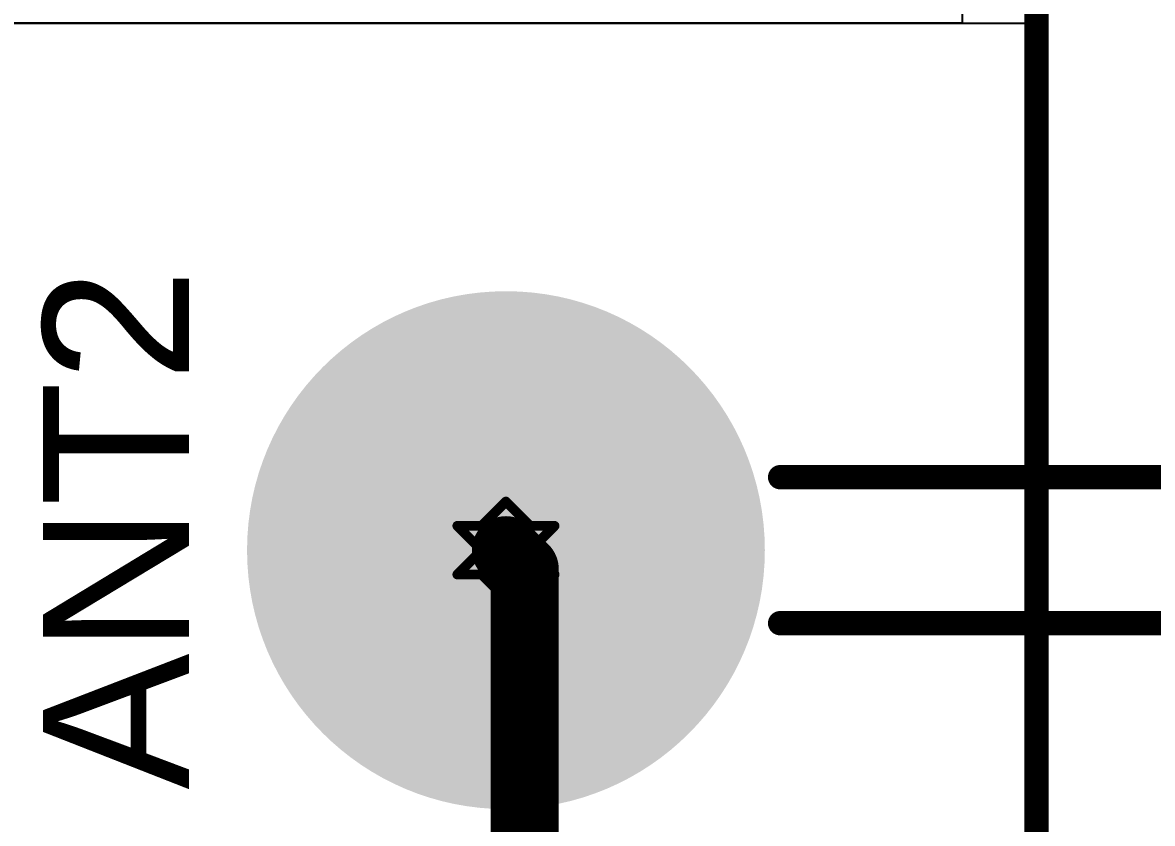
# Model space of a CAD drawing. Header units: inches. Extents: x -18 to 5357, y -8 to 5291.
# Drawn here: x 40.71 to 46.6, y 39.66 to 43.84 of the extents above; entities that cross this region are included whole.
import ezdxf

# ---------------------------------------------------------------- set-up
doc = ezdxf.new("R2010")
doc.units = ezdxf.units.IN
for name, color, linetype in [('Board Outline', 216, 'Continuous'), ('Bottom Layer', 5, 'Continuous'), ('Bottom Solder', 6, 'Continuous'), ('Drill Drawing', 1, 'Continuous'), ('Ground', 16, 'Continuous'), ('Multi-Layer', 9, 'Continuous'), ('Pad Holes', 156, 'Continuous'), ('Power', 76, 'Continuous'), ('Top Layer', 1, 'Continuous'), ('Top Overlay', 2, 'Continuous'), ('Top Solder', 216, 'Continuous')]:
    doc.layers.add(name, color=color, linetype=linetype)
doc.styles.add('Arial', font='', dxfattribs={"height": 0.2})
doc.styles.get('Arial').set_extended_font_data('Arial')

# ---------------------------------------------------------------- blocks, each defined once
blk = doc.blocks.new('VG915SNX17_5W2_142')
at = {"layer": 'Bottom Layer'}
h = blk.add_hatch(color=5, dxfattribs=at)
edge = h.paths.add_edge_path()
edge.add_arc((0, 0), 1.25, 0, 360)
at = {"layer": 'Bottom Solder'}
h = blk.add_hatch(color=6, dxfattribs=at)
edge = h.paths.add_edge_path()
edge.add_arc((0, 0), 1.3516, 0, 360)
at = {"layer": 'Ground'}
h = blk.add_hatch(color=16, dxfattribs=at)
edge = h.paths.add_edge_path()
edge.add_arc((0, 0), 1.25, 0, 360)
at = {"layer": 'Multi-Layer'}
h = blk.add_hatch(color=9, dxfattribs=at)
edge = h.paths.add_edge_path()
edge.add_arc((0, 0), 1.25, 0, 360)
at = {"layer": 'Pad Holes'}
h = blk.add_hatch(color=7, dxfattribs=at)
edge = h.paths.add_edge_path()
edge.add_arc((0, 0), 0.8, 0, 360)
at = {"layer": 'Power'}
h = blk.add_hatch(color=76, dxfattribs=at)
edge = h.paths.add_edge_path()
edge.add_arc((0, 0), 1.25, 0, 360)
at = {"layer": 'Top Layer'}
h = blk.add_hatch(color=1, dxfattribs=at)
edge = h.paths.add_edge_path()
edge.add_arc((0, 0), 1.25, 0, 360)
at = {"layer": 'Top Solder'}
h = blk.add_hatch(color=216, dxfattribs=at)
edge = h.paths.add_edge_path()
edge.add_arc((0, 0), 1.3516, 0, 360)
at = {"layer": 'Top Overlay'}
for points in [[(-0.381, -1.4312, 0.127, 0.127, 0), (-0.381, -1.997, 0.127, 0.127, 0)], [(0.381, -1.4312, 0.127, 0.127, 0), (0.381, -1.997, 0.127, 0.127, 0)], [(-0.381, -1.997, 0.127, 0.127, 0), (-0.381, -5.172, 0.127, 0.127, 0)], [(0.381, -1.997, 0.127, 0.127, 0), (0.381, -5.172, 0.127, 0.127, 0)]]:
    blk.add_lwpolyline(points, format="xyseb", dxfattribs=at)
for points in [[(-0.4128, -1.4312, 0.0635, 0.0635, 1), (-0.3493, -1.4312, 0.0635, 0.0635, 1)], [(0.3492, -1.4312, 0.0635, 0.0635, 1), (0.4127, -1.4312, 0.0635, 0.0635, 1)], [(-0.4128, -1.997, 0.0635, 0.0635, 1), (-0.3493, -1.997, 0.0635, 0.0635, 1)], [(-0.4128, -1.997, 0.0635, 0.0635, 1), (-0.3493, -1.997, 0.0635, 0.0635, 1)], [(0.3492, -1.997, 0.0635, 0.0635, 1), (0.4127, -1.997, 0.0635, 0.0635, 1)], [(0.3492, -1.997, 0.0635, 0.0635, 1), (0.4127, -1.997, 0.0635, 0.0635, 1)]]:
    blk.add_lwpolyline(points, format="xyseb", close=True, dxfattribs=at)

msp = doc.modelspace()

# ---------------------------------------------------------------- linework, layer by layer
at = {"layer": 'Board Outline'}
msp.add_lwpolyline([(46.0001, -1.4599, 0.127, 0.127, 0), (46.0001, 73.4601, 0.127, 0.127, 0)], format="xyseb", dxfattribs=at)
at = {"layer": 'Bottom Layer'}
for p, q in [((45.6117, 73.4601), (45.6117, 43.836)), ((45.6117, 43.836), (40.386, 43.836))]:
    msp.add_line(p, q, dxfattribs=at)
at = {"layer": 'Drill Drawing'}
for points in [[(43.1028, 41.2121, 0.0508, 0.0508, 0), (43.2298, 41.3391, 0.0508, 0.0508, 0)], [(43.2298, 41.3391, 0.0508, 0.0508, 0), (43.3568, 41.2121, 0.0508, 0.0508, 0)], [(42.9758, 41.2121, 0.0508, 0.0508, 0), (43.1028, 41.0851, 0.0508, 0.0508, 0)], [(42.9758, 41.2121, 0.0508, 0.0508, 0), (43.1028, 41.2121, 0.0508, 0.0508, 0)], [(43.3568, 41.2121, 0.0508, 0.0508, 0), (43.4838, 41.2121, 0.0508, 0.0508, 0)], [(43.3568, 41.0851, 0.0508, 0.0508, 0), (43.4838, 41.2121, 0.0508, 0.0508, 0)], [(42.9758, 40.9581, 0.0508, 0.0508, 0), (43.1028, 41.0851, 0.0508, 0.0508, 0)], [(43.3568, 41.0851, 0.0508, 0.0508, 0), (43.4838, 40.9581, 0.0508, 0.0508, 0)], [(42.9758, 40.9581, 0.0508, 0.0508, 0), (43.1028, 40.9581, 0.0508, 0.0508, 0)], [(43.1028, 40.9581, 0.0508, 0.0508, 0), (43.2298, 40.8311, 0.0508, 0.0508, 0)], [(43.2298, 40.8311, 0.0508, 0.0508, 0), (43.3568, 40.9581, 0.0508, 0.0508, 0)], [(43.3568, 40.9581, 0.0508, 0.0508, 0), (43.4838, 40.9581, 0.0508, 0.0508, 0)]]:
    msp.add_lwpolyline(points, format="xyseb", dxfattribs=at)
for points in [[(43.2171, 41.3391, 0.0254, 0.0254, 1), (43.2425, 41.3391, 0.0254, 0.0254, 1)], [(43.2171, 41.3391, 0.0254, 0.0254, 1), (43.2425, 41.3391, 0.0254, 0.0254, 1)], [(42.9631, 41.2121, 0.0254, 0.0254, 1), (42.9885, 41.2121, 0.0254, 0.0254, 1)], [(42.9631, 41.2121, 0.0254, 0.0254, 1), (42.9885, 41.2121, 0.0254, 0.0254, 1)], [(43.0901, 41.2121, 0.0254, 0.0254, 1), (43.1155, 41.2121, 0.0254, 0.0254, 1)], [(43.0901, 41.2121, 0.0254, 0.0254, 1), (43.1155, 41.2121, 0.0254, 0.0254, 1)], [(43.3441, 41.2121, 0.0254, 0.0254, 1), (43.3695, 41.2121, 0.0254, 0.0254, 1)], [(43.3441, 41.2121, 0.0254, 0.0254, 1), (43.3695, 41.2121, 0.0254, 0.0254, 1)], [(43.4711, 41.2121, 0.0254, 0.0254, 1), (43.4965, 41.2121, 0.0254, 0.0254, 1)], [(43.4711, 41.2121, 0.0254, 0.0254, 1), (43.4965, 41.2121, 0.0254, 0.0254, 1)], [(43.0901, 41.0851, 0.0254, 0.0254, 1), (43.1155, 41.0851, 0.0254, 0.0254, 1)], [(43.0901, 41.0851, 0.0254, 0.0254, 1), (43.1155, 41.0851, 0.0254, 0.0254, 1)], [(43.3441, 41.0851, 0.0254, 0.0254, 1), (43.3695, 41.0851, 0.0254, 0.0254, 1)], [(43.3441, 41.0851, 0.0254, 0.0254, 1), (43.3695, 41.0851, 0.0254, 0.0254, 1)], [(42.9631, 40.9581, 0.0254, 0.0254, 1), (42.9885, 40.9581, 0.0254, 0.0254, 1)], [(42.9631, 40.9581, 0.0254, 0.0254, 1), (42.9885, 40.9581, 0.0254, 0.0254, 1)], [(43.0901, 40.9581, 0.0254, 0.0254, 1), (43.1155, 40.9581, 0.0254, 0.0254, 1)], [(43.0901, 40.9581, 0.0254, 0.0254, 1), (43.1155, 40.9581, 0.0254, 0.0254, 1)], [(43.3441, 40.9581, 0.0254, 0.0254, 1), (43.3695, 40.9581, 0.0254, 0.0254, 1)], [(43.3441, 40.9581, 0.0254, 0.0254, 1), (43.3695, 40.9581, 0.0254, 0.0254, 1)], [(43.4711, 40.9581, 0.0254, 0.0254, 1), (43.4965, 40.9581, 0.0254, 0.0254, 1)], [(43.4711, 40.9581, 0.0254, 0.0254, 1), (43.4965, 40.9581, 0.0254, 0.0254, 1)], [(43.2171, 40.8311, 0.0254, 0.0254, 1), (43.2425, 40.8311, 0.0254, 0.0254, 1)], [(43.2171, 40.8311, 0.0254, 0.0254, 1), (43.2425, 40.8311, 0.0254, 0.0254, 1)]]:
    msp.add_lwpolyline(points, format="xyseb", close=True, dxfattribs=at)
at = {"layer": 'Ground'}
for p, q in [((45.6117, 73.4601), (45.6117, 43.836)), ((45.6117, 43.836), (40.386, 43.836))]:
    msp.add_line(p, q, dxfattribs=at)
at = {"layer": 'Multi-Layer'}
for p, q in [((40.386, 43.836), (46.0238, 43.836)), ((46.0238, 43.836), (46.0238, 38.336))]:
    msp.add_line(p, q, dxfattribs=at)
at = {"layer": 'Top Layer'}
for p, q in [((45.6117, 49.8813), (45.6117, 43.836)), ((45.6117, 43.836), (40.386, 43.836))]:
    msp.add_line(p, q, dxfattribs=at)
for points in [[(43.2298, 41.0851, 0.3551, 0.3551, 0), (43.3278, 40.9871, 0.3551, 0.3551, 0)], [(43.3278, 35.4745, 0.3551, 0.3551, 0), (43.3278, 40.9871, 0.3551, 0.3551, 0)]]:
    msp.add_lwpolyline(points, format="xyseb", dxfattribs=at)
for points in [[(43.141, 41.0851, 0.1776, 0.1776, 1), (43.3186, 41.0851, 0.1776, 0.1776, 1)], [(43.239, 40.9871, 0.1776, 0.1776, 1), (43.4166, 40.9871, 0.1776, 0.1776, 1)], [(43.239, 40.9871, 0.1776, 0.1776, 1), (43.4166, 40.9871, 0.1776, 0.1776, 1)]]:
    msp.add_lwpolyline(points, format="xyseb", close=True, dxfattribs=at)

# ---------------------------------------------------------------- block references
at = {"rotation": 90}
msp.add_blockref('VG915SNX17_5W2_142', (43.2298, 41.0851), dxfattribs=at)

# ---------------------------------------------------------------- texts
at = {"layer": 'Top Overlay', "style": 'Arial'}
msp.add_text('ANT2', height=0.762, rotation=90, dxfattribs=at).set_placement((41.5744, 39.8358))

doc.saveas('drawing.dxf')
